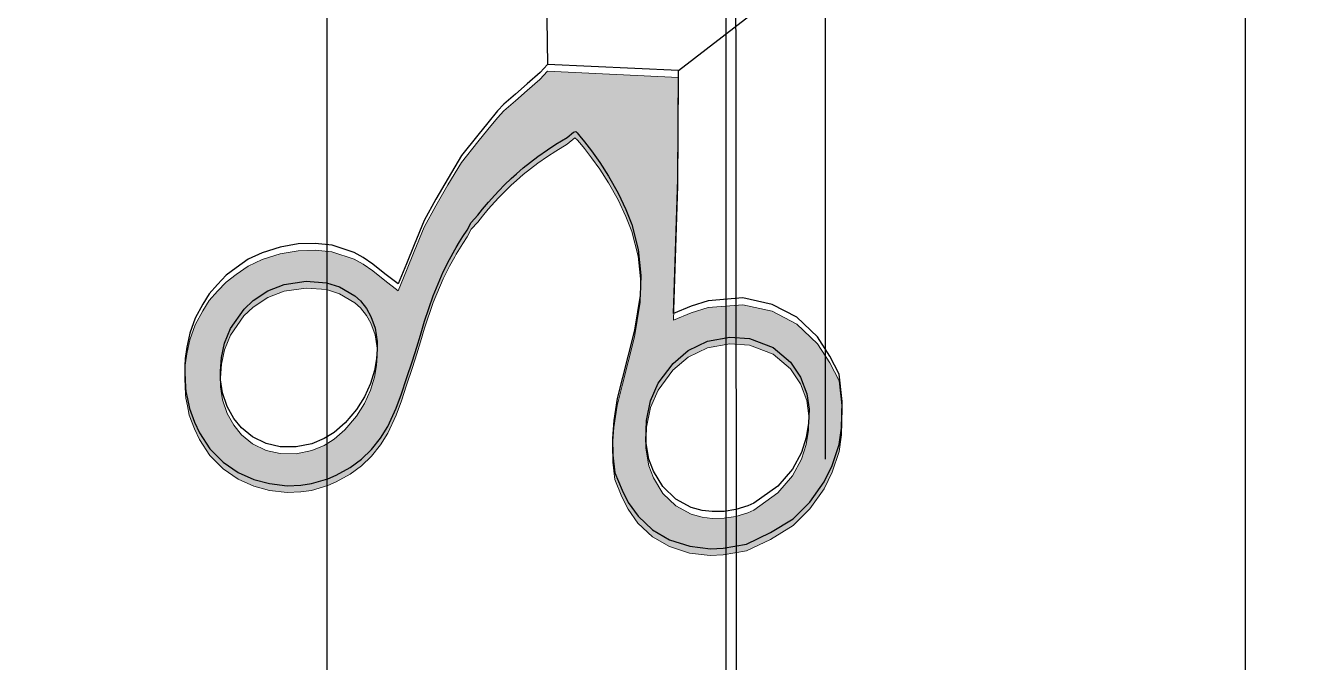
# Model space of a CAD drawing. Extents: x -1140 to 5605, y -816 to 1734.
# Drawn here: x 4443.18 to 4492.99, y 1237.44 to 1262.5 of the extents above; entities that cross this region are included whole.
import ezdxf

# ---------------------------------------------------------------- set-up
doc = ezdxf.new("R2010")
doc.units = 0
doc.header["$MEASUREMENT"] = 0
doc.linetypes.add('AI-Linetype-22', pattern=[27, 18, -9])
for name, color, linetype, lineweight in [('.ATI-HATCH', 7, 'Continuous', 0), ('G-ANNO-TTLB', 7, 'Continuous', 0), ('TYVEK', 7, 'Continuous', 0)]:
    doc.layers.add(name, color=color, linetype=linetype, lineweight=lineweight)

msp = doc.modelspace()

# ---------------------------------------------------------------- hatches: boundary and pattern name
at = {"layer": '.ATI-HATCH', "true_color": 0x808080, "transparency": 33554687}
h = msp.add_hatch(color=8, dxfattribs=at)
edge = h.paths.add_edge_path()
edge.add_spline(control_points=[(4468.636, 1248.938), (4468.636, 1248.938), (4468.055, 1248.157), (4468.055, 1248.157), (4468.055, 1248.157), (4467.752, 1247.463), (4467.752, 1247.463), (4467.752, 1247.463), (4467.589, 1246.693), (4467.589, 1246.693), (4467.589, 1246.693), (4467.565, 1245.864), (4467.565, 1245.864), (4467.565, 1245.864), (4467.688, 1245.178), (4467.688, 1245.178), (4467.688, 1245.178), (4467.868, 1244.702), (4467.868, 1244.702), (4467.868, 1244.702), (4468.242, 1244.093), (4468.242, 1244.093), (4468.242, 1244.093), (4468.751, 1243.598), (4468.751, 1243.598), (4468.751, 1243.598), (4469.352, 1243.272), (4469.352, 1243.272), (4469.352, 1243.272), (4469.782, 1243.151), (4469.782, 1243.151), (4469.782, 1243.151), (4470.175, 1243.108), (4470.175, 1243.108), (4470.175, 1243.108), (4470.648, 1243.117), (4470.648, 1243.117), (4470.648, 1243.117), (4471.106, 1243.189), (4471.106, 1243.189), (4471.106, 1243.189), (4471.573, 1243.333), (4471.573, 1243.333), (4471.573, 1243.333), (4471.813, 1243.437), (4471.813, 1243.437), (4471.813, 1243.437), (4472.755, 1244.111), (4472.755, 1244.111), (4472.755, 1244.111), (4473.328, 1244.779), (4473.328, 1244.779), (4473.328, 1244.779), (4473.682, 1245.436), (4473.682, 1245.436), (4473.682, 1245.436), (4473.872, 1246.02), (4473.872, 1246.02), (4473.872, 1246.02), (4473.963, 1246.582), (4473.963, 1246.582), (4473.963, 1246.582), (4473.982, 1247.143), (4473.982, 1247.143), (4473.982, 1247.143), (4473.895, 1247.746), (4473.895, 1247.746), (4473.895, 1247.746), (4473.651, 1248.394), (4473.651, 1248.394), (4473.651, 1248.394), (4473.252, 1248.986), (4473.252, 1248.986), (4473.252, 1248.986), (4472.577, 1249.561), (4472.577, 1249.561), (4472.577, 1249.561), (4471.645, 1249.92), (4471.645, 1249.92), (4471.645, 1249.92), (4470.868, 1249.973), (4470.868, 1249.973), (4470.868, 1249.973), (4469.996, 1249.818), (4469.996, 1249.818), (4469.996, 1249.818), (4469.234, 1249.448), (4469.234, 1249.448), (4469.234, 1249.448), (4468.636, 1248.938), (4468.636, 1248.938)], knot_values=[0, 0, 0, 0, 1, 1, 1, 2, 2, 2, 3, 3, 3, 4, 4, 4, 5, 5, 5, 6, 6, 6, 7, 7, 7, 8, 8, 8, 9, 9, 9, 10, 10, 10, 11, 11, 11, 12, 12, 12, 13, 13, 13, 14, 14, 14, 15, 15, 15, 16, 16, 16, 17, 17, 17, 18, 18, 18, 19, 19, 19, 20, 20, 20, 21, 21, 21, 22, 22, 22, 23, 23, 23, 24, 24, 24, 25, 25, 25, 26, 26, 26, 27, 27, 27, 28, 28, 28, 29, 29, 29, 30, 30, 30, 30], degree=3, periodic=0)
edge = h.paths.add_edge_path()
edge.add_spline(control_points=[(4456.347, 1251.395), (4456.347, 1251.395), (4456.128, 1251.589), (4456.128, 1251.589), (4456.128, 1251.589), (4455.526, 1251.945), (4455.526, 1251.945), (4455.526, 1251.945), (4455.012, 1252.103), (4455.012, 1252.103), (4455.012, 1252.103), (4454.218, 1252.164), (4454.218, 1252.164), (4454.218, 1252.164), (4453.35, 1252.044), (4453.35, 1252.044), (4453.35, 1252.044), (4452.711, 1251.794), (4452.711, 1251.794), (4452.711, 1251.794), (4452.131, 1251.412), (4452.131, 1251.412), (4452.131, 1251.412), (4451.773, 1251.071), (4451.773, 1251.071), (4451.773, 1251.071), (4451.246, 1250.316), (4451.246, 1250.316), (4451.246, 1250.316), (4451.01, 1249.737), (4451.01, 1249.737), (4451.01, 1249.737), (4450.887, 1249.175), (4450.887, 1249.175), (4450.887, 1249.175), (4450.846, 1248.633), (4450.846, 1248.633), (4450.846, 1248.633), (4450.85, 1248.286), (4450.85, 1248.286), (4450.85, 1248.286), (4450.929, 1247.774), (4450.929, 1247.774), (4450.929, 1247.774), (4451.111, 1247.237), (4451.111, 1247.237), (4451.111, 1247.237), (4451.37, 1246.772), (4451.37, 1246.772), (4451.37, 1246.772), (4451.67, 1246.401), (4451.67, 1246.401), (4451.67, 1246.401), (4452.104, 1246.047), (4452.104, 1246.047), (4452.104, 1246.047), (4452.64, 1245.784), (4452.64, 1245.784), (4452.64, 1245.784), (4453.194, 1245.657), (4453.194, 1245.657), (4453.194, 1245.657), (4453.824, 1245.653), (4453.824, 1245.653), (4453.824, 1245.653), (4454.44, 1245.778), (4454.44, 1245.778), (4454.44, 1245.778), (4454.928, 1245.98), (4454.928, 1245.98), (4454.928, 1245.98), (4455.316, 1246.219), (4455.316, 1246.219), (4455.316, 1246.219), (4455.743, 1246.596), (4455.743, 1246.596), (4455.743, 1246.596), (4456.198, 1247.125), (4456.198, 1247.125), (4456.198, 1247.125), (4456.514, 1247.624), (4456.514, 1247.624), (4456.514, 1247.624), (4456.75, 1248.148), (4456.75, 1248.148), (4456.75, 1248.148), (4456.902, 1248.664), (4456.902, 1248.664), (4456.902, 1248.664), (4456.979, 1249.126), (4456.979, 1249.126), (4456.979, 1249.126), (4457.006, 1249.487), (4457.006, 1249.487), (4457.006, 1249.487), (4457.01, 1249.802), (4457.01, 1249.802), (4457.01, 1249.802), (4456.931, 1250.321), (4456.931, 1250.321), (4456.931, 1250.321), (4456.764, 1250.779), (4456.764, 1250.779), (4456.764, 1250.779), (4456.587, 1251.092), (4456.587, 1251.092), (4456.587, 1251.092), (4456.347, 1251.395), (4456.347, 1251.395)], knot_values=[0, 0, 0, 0, 1, 1, 1, 2, 2, 2, 3, 3, 3, 4, 4, 4, 5, 5, 5, 6, 6, 6, 7, 7, 7, 8, 8, 8, 9, 9, 9, 10, 10, 10, 11, 11, 11, 12, 12, 12, 13, 13, 13, 14, 14, 14, 15, 15, 15, 16, 16, 16, 17, 17, 17, 18, 18, 18, 19, 19, 19, 20, 20, 20, 21, 21, 21, 22, 22, 22, 23, 23, 23, 24, 24, 24, 25, 25, 25, 26, 26, 26, 27, 27, 27, 28, 28, 28, 29, 29, 29, 30, 30, 30, 31, 31, 31, 32, 32, 32, 33, 33, 33, 34, 34, 34, 35, 35, 35, 36, 36, 36, 36], degree=3, periodic=0)
edge.add_line((4456.347, 1251.395), (4456.347, 1251.395))
edge = h.paths.add_edge_path()
edge.add_spline(control_points=[(4464.783, 1258.079), (4464.783, 1258.079), (4464.481, 1257.822), (4464.481, 1257.822), (4464.481, 1257.822), (4464.031, 1257.555), (4464.031, 1257.555), (4464.031, 1257.555), (4463.702, 1257.341), (4463.702, 1257.341), (4463.702, 1257.341), (4463.325, 1257.076), (4463.325, 1257.076), (4463.325, 1257.076), (4463.032, 1256.854), (4463.032, 1256.854), (4463.032, 1256.854), (4462.751, 1256.627), (4462.751, 1256.627), (4462.751, 1256.627), (4462.481, 1256.394), (4462.481, 1256.394), (4462.481, 1256.394), (4462.278, 1256.21), (4462.278, 1256.21), (4462.278, 1256.21), (4462.01, 1255.952), (4462.01, 1255.952), (4462.01, 1255.952), (4461.788, 1255.726), (4461.788, 1255.726), (4461.788, 1255.726), (4461.628, 1255.556), (4461.628, 1255.556), (4461.628, 1255.556), (4461.377, 1255.273), (4461.377, 1255.273), (4461.377, 1255.273), (4461.149, 1254.998), (4461.149, 1254.998), (4461.149, 1254.998), (4460.963, 1254.76), (4460.963, 1254.76), (4460.963, 1254.76), (4460.703, 1254.477), (4460.703, 1254.477), (4460.703, 1254.477), (4460.542, 1254.177), (4460.542, 1254.177), (4460.542, 1254.177), (4460.375, 1253.923), (4460.375, 1253.923), (4460.375, 1253.923), (4460.244, 1253.715), (4460.244, 1253.715), (4460.244, 1253.715), (4460.114, 1253.498), (4460.114, 1253.498), (4460.114, 1253.498), (4460.056, 1253.398), (4460.056, 1253.398), (4460.056, 1253.398), (4459.85, 1253.025), (4459.85, 1253.025), (4459.85, 1253.025), (4459.603, 1252.533), (4459.603, 1252.533), (4459.603, 1252.533), (4459.204, 1251.595), (4459.204, 1251.595), (4459.204, 1251.595), (4458.872, 1250.593), (4458.872, 1250.593), (4458.872, 1250.593), (4458.71, 1250.05), (4458.71, 1250.05), (4458.71, 1250.05), (4458.57, 1249.574), (4458.57, 1249.574), (4458.57, 1249.574), (4458.393, 1249.04), (4458.393, 1249.04), (4458.393, 1249.04), (4458.163, 1248.343), (4458.163, 1248.343), (4458.163, 1248.343), (4457.962, 1247.735), (4457.962, 1247.735), (4457.962, 1247.735), (4457.755, 1247.171), (4457.755, 1247.171), (4457.755, 1247.171), (4457.422, 1246.461), (4457.422, 1246.461), (4457.422, 1246.461), (4457.141, 1245.997), (4457.141, 1245.997), (4457.141, 1245.997), (4456.785, 1245.558), (4456.785, 1245.558), (4456.785, 1245.558), (4456.387, 1245.174), (4456.387, 1245.174), (4456.387, 1245.174), (4455.945, 1244.843), (4455.945, 1244.843), (4455.945, 1244.843), (4455.397, 1244.542), (4455.397, 1244.542), (4455.397, 1244.542), (4455.065, 1244.404), (4455.065, 1244.404), (4455.065, 1244.404), (4454.423, 1244.21), (4454.423, 1244.21), (4454.423, 1244.21), (4454.009, 1244.151), (4454.009, 1244.151), (4454.009, 1244.151), (4453.468, 1244.129), (4453.468, 1244.129), (4453.468, 1244.129), (4452.78, 1244.21), (4452.78, 1244.21), (4452.78, 1244.21), (4452.157, 1244.374), (4452.157, 1244.374), (4452.157, 1244.374), (4451.54, 1244.649), (4451.54, 1244.649), (4451.54, 1244.649), (4450.952, 1245.056), (4450.952, 1245.056), (4450.952, 1245.056), (4450.434, 1245.578), (4450.434, 1245.578), (4450.434, 1245.578), (4450.021, 1246.206), (4450.021, 1246.206), (4450.021, 1246.206), (4449.827, 1246.628), (4449.827, 1246.628), (4449.827, 1246.628), (4449.623, 1247.167), (4449.623, 1247.167), (4449.623, 1247.167), (4449.549, 1247.541), (4449.549, 1247.541), (4449.549, 1247.541), (4449.491, 1247.837), (4449.491, 1247.837), (4449.491, 1247.837), (4449.478, 1247.985), (4449.478, 1247.985), (4449.478, 1247.985), (4449.455, 1248.294), (4449.455, 1248.294), (4449.455, 1248.294), (4449.448, 1248.58), (4449.448, 1248.58), (4449.448, 1248.58), (4449.442, 1248.848), (4449.442, 1248.848), (4449.442, 1248.848), (4449.465, 1249.128), (4449.465, 1249.128), (4449.465, 1249.128), (4449.53, 1249.576), (4449.53, 1249.576), (4449.53, 1249.576), (4449.646, 1250.126), (4449.646, 1250.126), (4449.646, 1250.126), (4449.855, 1250.722), (4449.855, 1250.722), (4449.855, 1250.722), (4450.15, 1251.265), (4450.15, 1251.265), (4450.15, 1251.265), (4450.398, 1251.674), (4450.398, 1251.674), (4450.398, 1251.674), (4450.733, 1252.038), (4450.733, 1252.038), (4450.733, 1252.038), (4451.069, 1252.402), (4451.069, 1252.402), (4451.069, 1252.402), (4451.466, 1252.698), (4451.466, 1252.698), (4451.466, 1252.698), (4451.939, 1253.03), (4451.939, 1253.03), (4451.939, 1253.03), (4452.487, 1253.288), (4452.487, 1253.288), (4452.487, 1253.288), (4453.197, 1253.513), (4453.197, 1253.513), (4453.197, 1253.513), (4453.905, 1253.633), (4453.905, 1253.633), (4453.905, 1253.633), (4454.572, 1253.657), (4454.572, 1253.657), (4454.572, 1253.657), (4455.232, 1253.587), (4455.232, 1253.587), (4455.232, 1253.587), (4456.109, 1253.299), (4456.109, 1253.299), (4456.109, 1253.299), (4456.459, 1253.102), (4456.459, 1253.102), (4456.459, 1253.102), (4456.842, 1252.842), (4456.842, 1252.842), (4456.842, 1252.842), (4457.306, 1252.457), (4457.306, 1252.457), (4457.306, 1252.457), (4457.832, 1252.062), (4457.832, 1252.062), (4457.832, 1252.062), (4458.157, 1252.858), (4458.157, 1252.858), (4458.157, 1252.858), (4458.462, 1253.605), (4458.462, 1253.605), (4458.462, 1253.605), (4458.851, 1254.558), (4458.851, 1254.558), (4458.851, 1254.558), (4459.312, 1255.394), (4459.312, 1255.394), (4459.312, 1255.394), (4459.792, 1256.224), (4459.792, 1256.224), (4459.792, 1256.224), (4460.321, 1257.109), (4460.321, 1257.109), (4460.321, 1257.109), (4460.968, 1257.91), (4460.968, 1257.91), (4460.968, 1257.91), (4461.361, 1258.396), (4461.361, 1258.396), (4461.361, 1258.396), (4461.739, 1258.864), (4461.739, 1258.864), (4461.739, 1258.864), (4461.991, 1259.129), (4461.991, 1259.129), (4461.991, 1259.129), (4462.444, 1259.526), (4462.444, 1259.526), (4462.444, 1259.526), (4462.908, 1259.934), (4462.908, 1259.934), (4462.908, 1259.934), (4463.408, 1260.373), (4463.408, 1260.373), (4463.408, 1260.373), (4463.698, 1260.694), (4463.698, 1260.694), (4463.698, 1260.694), (4468.849, 1260.451), (4468.849, 1260.451), (4468.849, 1260.451), (4468.829, 1256.181), (4468.829, 1256.181), (4468.829, 1256.181), (4468.656, 1250.906), (4468.656, 1250.906), (4468.656, 1250.906), (4469.349, 1251.194), (4469.349, 1251.194), (4469.349, 1251.194), (4470.015, 1251.398), (4470.015, 1251.398), (4470.015, 1251.398), (4471.386, 1251.51), (4471.386, 1251.51), (4471.386, 1251.51), (4472.53, 1251.257), (4472.53, 1251.257), (4472.53, 1251.257), (4473.501, 1250.749), (4473.501, 1250.749), (4473.501, 1250.749), (4474.311, 1249.977), (4474.311, 1249.977), (4474.311, 1249.977), (4474.802, 1249.222), (4474.802, 1249.222), (4474.802, 1249.222), (4475.167, 1248.515), (4475.167, 1248.515), (4475.167, 1248.515), (4475.286, 1247.434), (4475.286, 1247.434), (4475.286, 1247.434), (4475.256, 1246.389), (4475.256, 1246.389), (4475.256, 1246.389), (4475.166, 1245.744), (4475.166, 1245.744), (4475.166, 1245.744), (4474.898, 1244.92), (4474.898, 1244.92), (4474.898, 1244.92), (4474.574, 1244.277), (4474.574, 1244.277), (4474.574, 1244.277), (4474.011, 1243.482), (4474.011, 1243.482), (4474.011, 1243.482), (4473.361, 1242.827), (4473.361, 1242.827), (4473.361, 1242.827), (4472.473, 1242.285), (4472.473, 1242.285), (4472.473, 1242.285), (4471.522, 1241.829), (4471.522, 1241.829), (4471.522, 1241.829), (4470.611, 1241.674), (4470.611, 1241.674), (4470.611, 1241.674), (4470.103, 1241.65), (4470.103, 1241.65), (4470.103, 1241.65), (4469.291, 1241.746), (4469.291, 1241.746), (4469.291, 1241.746), (4468.495, 1241.998), (4468.495, 1241.998), (4468.495, 1241.998), (4467.829, 1242.39), (4467.829, 1242.39), (4467.829, 1242.39), (4467.259, 1242.926), (4467.259, 1242.926), (4467.259, 1242.926), (4466.876, 1243.469), (4466.876, 1243.469), (4466.876, 1243.469), (4466.631, 1243.95), (4466.631, 1243.95), (4466.631, 1243.95), (4466.354, 1244.639), (4466.354, 1244.639), (4466.354, 1244.639), (4466.272, 1245.325), (4466.272, 1245.325), (4466.272, 1245.325), (4466.26, 1245.98), (4466.26, 1245.98), (4466.26, 1245.98), (4466.312, 1246.689), (4466.312, 1246.689), (4466.312, 1246.689), (4466.444, 1247.554), (4466.444, 1247.554), (4466.444, 1247.554), (4466.647, 1248.389), (4466.647, 1248.389), (4466.647, 1248.389), (4466.868, 1249.26), (4466.868, 1249.26), (4466.868, 1249.26), (4467.118, 1250.245), (4467.118, 1250.245), (4467.118, 1250.245), (4467.344, 1251.607), (4467.344, 1251.607), (4467.344, 1251.607), (4467.376, 1252.399), (4467.376, 1252.399), (4467.376, 1252.399), (4467.268, 1253.419), (4467.268, 1253.419), (4467.268, 1253.419), (4467.017, 1254.394), (4467.017, 1254.394), (4467.017, 1254.394), (4466.787, 1254.984), (4466.787, 1254.984), (4466.787, 1254.984), (4466.475, 1255.633), (4466.475, 1255.633), (4466.475, 1255.633), (4466.1, 1256.303), (4466.1, 1256.303), (4466.1, 1256.303), (4465.756, 1256.84), (4465.756, 1256.84), (4465.756, 1256.84), (4465.437, 1257.289), (4465.437, 1257.289), (4465.437, 1257.289), (4465.158, 1257.65), (4465.158, 1257.65), (4465.158, 1257.65), (4464.97, 1257.877), (4464.97, 1257.877), (4464.97, 1257.877), (4464.864, 1258), (4464.864, 1258), (4464.864, 1258), (4464.783, 1258.079), (4464.783, 1258.079)], knot_values=[0, 0, 0, 0, 1, 1, 1, 2, 2, 2, 3, 3, 3, 4, 4, 4, 5, 5, 5, 6, 6, 6, 7, 7, 7, 8, 8, 8, 9, 9, 9, 10, 10, 10, 11, 11, 11, 12, 12, 12, 13, 13, 13, 14, 14, 14, 15, 15, 15, 16, 16, 16, 17, 17, 17, 18, 18, 18, 19, 19, 19, 20, 20, 20, 21, 21, 21, 22, 22, 22, 23, 23, 23, 24, 24, 24, 25, 25, 25, 26, 26, 26, 27, 27, 27, 28, 28, 28, 29, 29, 29, 30, 30, 30, 31, 31, 31, 32, 32, 32, 33, 33, 33, 34, 34, 34, 35, 35, 35, 36, 36, 36, 37, 37, 37, 38, 38, 38, 39, 39, 39, 40, 40, 40, 41, 41, 41, 42, 42, 42, 43, 43, 43, 44, 44, 44, 45, 45, 45, 46, 46, 46, 47, 47, 47, 48, 48, 48, 49, 49, 49, 50, 50, 50, 51, 51, 51, 52, 52, 52, 53, 53, 53, 54, 54, 54, 55, 55, 55, 56, 56, 56, 57, 57, 57, 58, 58, 58, 59, 59, 59, 60, 60, 60, 61, 61, 61, 62, 62, 62, 63, 63, 63, 64, 64, 64, 65, 65, 65, 66, 66, 66, 67, 67, 67, 68, 68, 68, 69, 69, 69, 70, 70, 70, 71, 71, 71, 72, 72, 72, 73, 73, 73, 74, 74, 74, 75, 75, 75, 76, 76, 76, 77, 77, 77, 78, 78, 78, 79, 79, 79, 80, 80, 80, 81, 81, 81, 82, 82, 82, 83, 83, 83, 84, 84, 84, 85, 85, 85, 86, 86, 86, 87, 87, 87, 88, 88, 88, 89, 89, 89, 90, 90, 90, 91, 91, 91, 92, 92, 92, 93, 93, 93, 94, 94, 94, 95, 95, 95, 96, 96, 96, 97, 97, 97, 98, 98, 98, 99, 99, 99, 100, 100, 100, 101, 101, 101, 102, 102, 102, 103, 103, 103, 104, 104, 104, 105, 105, 105, 106, 106, 106, 107, 107, 107, 108, 108, 108, 109, 109, 109, 110, 110, 110, 111, 111, 111, 112, 112, 112, 113, 113, 113, 114, 114, 114, 115, 115, 115, 116, 116, 116, 117, 117, 117, 118, 118, 118, 119, 119, 119, 120, 120, 120, 121, 121, 121, 122, 122, 122, 123, 123, 123, 124, 124, 124, 125, 125, 125, 126, 126, 126, 127, 127, 127, 128, 128, 128, 129, 129, 129, 130, 130, 130, 131, 131, 131, 132, 132, 132, 133, 133, 133, 134, 134, 134, 135, 135, 135, 136, 136, 136, 137, 137, 137, 137], degree=3, periodic=0)
edge.add_line((4464.783, 1258.079), (4464.783, 1258.079))
at = {"layer": 'G-ANNO-TTLB', "true_color": 0xff00ff, "transparency": 33554687}
h = msp.add_hatch(color=6, dxfattribs=at)
edge = h.paths.add_edge_path()
edge.add_spline(control_points=[(5285.56, -733.232), (5285.56, -733.232), (2356.042, -733.232), (2356.042, -733.232), (2356.042, -733.232), (2356.042, 1723.768), (2356.042, 1723.768), (2356.042, 1723.768), (5285.56, 1723.768), (5285.56, 1723.768), (5285.56, 1723.768), (5285.56, -733.232), (5285.56, -733.232)], knot_values=[0, 0, 0, 0, 1, 1, 1, 2, 2, 2, 3, 3, 3, 4, 4, 4, 4], degree=3, periodic=0)
edge = h.paths.add_edge_path()
edge.add_spline(control_points=[(2365.042, 1714.768), (2365.042, 1714.768), (2365.042, -724.232), (2365.042, -724.232), (2365.042, -724.232), (5276.56, -724.232), (5276.56, -724.232), (5276.56, -724.232), (5276.56, 1714.768), (5276.56, 1714.768), (5276.56, 1714.768), (2365.042, 1714.768), (2365.042, 1714.768)], knot_values=[0, 0, 0, 0, 1, 1, 1, 2, 2, 2, 3, 3, 3, 4, 4, 4, 4], degree=3, periodic=0)
edge.add_line((2365.042, 1714.768), (2365.042, 1714.768))

# ---------------------------------------------------------------- linework, layer by layer
at = {"layer": '.ATI-HATCH'}
for points, knots in [([(4464.783, 1258.079), (4464.783, 1258.079), (4464.481, 1257.822), (4464.481, 1257.822), (4464.481, 1257.822), (4464.031, 1257.555), (4464.031, 1257.555), (4464.031, 1257.555), (4463.702, 1257.341), (4463.702, 1257.341), (4463.702, 1257.341), (4463.325, 1257.076), (4463.325, 1257.076), (4463.325, 1257.076), (4463.032, 1256.854), (4463.032, 1256.854), (4463.032, 1256.854), (4462.751, 1256.627), (4462.751, 1256.627), (4462.751, 1256.627), (4462.481, 1256.394), (4462.481, 1256.394), (4462.481, 1256.394), (4462.278, 1256.21), (4462.278, 1256.21), (4462.278, 1256.21), (4462.01, 1255.952), (4462.01, 1255.952), (4462.01, 1255.952), (4461.788, 1255.726), (4461.788, 1255.726), (4461.788, 1255.726), (4461.628, 1255.556), (4461.628, 1255.556), (4461.628, 1255.556), (4461.377, 1255.273), (4461.377, 1255.273), (4461.377, 1255.273), (4461.149, 1254.998), (4461.149, 1254.998), (4461.149, 1254.998), (4460.963, 1254.76), (4460.963, 1254.76), (4460.963, 1254.76), (4460.703, 1254.477), (4460.703, 1254.477), (4460.703, 1254.477), (4460.542, 1254.177), (4460.542, 1254.177), (4460.542, 1254.177), (4460.375, 1253.923), (4460.375, 1253.923), (4460.375, 1253.923), (4460.244, 1253.715), (4460.244, 1253.715), (4460.244, 1253.715), (4460.114, 1253.498), (4460.114, 1253.498), (4460.114, 1253.498), (4460.056, 1253.398), (4460.056, 1253.398), (4460.056, 1253.398), (4459.85, 1253.025), (4459.85, 1253.025), (4459.85, 1253.025), (4459.603, 1252.533), (4459.603, 1252.533), (4459.603, 1252.533), (4459.204, 1251.595), (4459.204, 1251.595), (4459.204, 1251.595), (4458.872, 1250.593), (4458.872, 1250.593), (4458.872, 1250.593), (4458.71, 1250.05), (4458.71, 1250.05), (4458.71, 1250.05), (4458.57, 1249.574), (4458.57, 1249.574), (4458.57, 1249.574), (4458.393, 1249.04), (4458.393, 1249.04), (4458.393, 1249.04), (4458.163, 1248.343), (4458.163, 1248.343), (4458.163, 1248.343), (4457.962, 1247.735), (4457.962, 1247.735), (4457.962, 1247.735), (4457.755, 1247.171), (4457.755, 1247.171), (4457.755, 1247.171), (4457.422, 1246.461), (4457.422, 1246.461), (4457.422, 1246.461), (4457.141, 1245.997), (4457.141, 1245.997), (4457.141, 1245.997), (4456.785, 1245.558), (4456.785, 1245.558), (4456.785, 1245.558), (4456.387, 1245.174), (4456.387, 1245.174), (4456.387, 1245.174), (4455.945, 1244.843), (4455.945, 1244.843), (4455.945, 1244.843), (4455.397, 1244.542), (4455.397, 1244.542), (4455.397, 1244.542), (4455.065, 1244.404), (4455.065, 1244.404), (4455.065, 1244.404), (4454.423, 1244.21), (4454.423, 1244.21), (4454.423, 1244.21), (4454.009, 1244.151), (4454.009, 1244.151), (4454.009, 1244.151), (4453.468, 1244.129), (4453.468, 1244.129), (4453.468, 1244.129), (4452.78, 1244.21), (4452.78, 1244.21), (4452.78, 1244.21), (4452.157, 1244.374), (4452.157, 1244.374), (4452.157, 1244.374), (4451.54, 1244.649), (4451.54, 1244.649), (4451.54, 1244.649), (4450.952, 1245.056), (4450.952, 1245.056), (4450.952, 1245.056), (4450.434, 1245.578), (4450.434, 1245.578), (4450.434, 1245.578), (4450.021, 1246.206), (4450.021, 1246.206), (4450.021, 1246.206), (4449.827, 1246.628), (4449.827, 1246.628), (4449.827, 1246.628), (4449.623, 1247.167), (4449.623, 1247.167), (4449.623, 1247.167), (4449.549, 1247.541), (4449.549, 1247.541), (4449.549, 1247.541), (4449.491, 1247.837), (4449.491, 1247.837), (4449.491, 1247.837), (4449.478, 1247.985), (4449.478, 1247.985), (4449.478, 1247.985), (4449.455, 1248.294), (4449.455, 1248.294), (4449.455, 1248.294), (4449.448, 1248.58), (4449.448, 1248.58), (4449.448, 1248.58), (4449.442, 1248.848), (4449.442, 1248.848), (4449.442, 1248.848), (4449.465, 1249.128), (4449.465, 1249.128), (4449.465, 1249.128), (4449.53, 1249.576), (4449.53, 1249.576), (4449.53, 1249.576), (4449.646, 1250.126), (4449.646, 1250.126), (4449.646, 1250.126), (4449.855, 1250.722), (4449.855, 1250.722), (4449.855, 1250.722), (4450.15, 1251.265), (4450.15, 1251.265), (4450.15, 1251.265), (4450.398, 1251.674), (4450.398, 1251.674), (4450.398, 1251.674), (4450.733, 1252.038), (4450.733, 1252.038), (4450.733, 1252.038), (4451.069, 1252.402), (4451.069, 1252.402), (4451.069, 1252.402), (4451.466, 1252.698), (4451.466, 1252.698), (4451.466, 1252.698), (4451.939, 1253.03), (4451.939, 1253.03), (4451.939, 1253.03), (4452.487, 1253.288), (4452.487, 1253.288), (4452.487, 1253.288), (4453.197, 1253.513), (4453.197, 1253.513), (4453.197, 1253.513), (4453.905, 1253.633), (4453.905, 1253.633), (4453.905, 1253.633), (4454.572, 1253.657), (4454.572, 1253.657), (4454.572, 1253.657), (4455.232, 1253.587), (4455.232, 1253.587), (4455.232, 1253.587), (4456.109, 1253.299), (4456.109, 1253.299), (4456.109, 1253.299), (4456.459, 1253.102), (4456.459, 1253.102), (4456.459, 1253.102), (4456.842, 1252.842), (4456.842, 1252.842), (4456.842, 1252.842), (4457.306, 1252.457), (4457.306, 1252.457), (4457.306, 1252.457), (4457.832, 1252.062), (4457.832, 1252.062), (4457.832, 1252.062), (4458.157, 1252.858), (4458.157, 1252.858), (4458.157, 1252.858), (4458.462, 1253.605), (4458.462, 1253.605), (4458.462, 1253.605), (4458.851, 1254.558), (4458.851, 1254.558), (4458.851, 1254.558), (4459.312, 1255.394), (4459.312, 1255.394), (4459.312, 1255.394), (4459.792, 1256.224), (4459.792, 1256.224), (4459.792, 1256.224), (4460.321, 1257.109), (4460.321, 1257.109), (4460.321, 1257.109), (4460.968, 1257.91), (4460.968, 1257.91), (4460.968, 1257.91), (4461.361, 1258.396), (4461.361, 1258.396), (4461.361, 1258.396), (4461.739, 1258.864), (4461.739, 1258.864), (4461.739, 1258.864), (4461.991, 1259.129), (4461.991, 1259.129), (4461.991, 1259.129), (4462.444, 1259.526), (4462.444, 1259.526), (4462.444, 1259.526), (4462.908, 1259.934), (4462.908, 1259.934), (4462.908, 1259.934), (4463.408, 1260.373), (4463.408, 1260.373), (4463.408, 1260.373), (4463.698, 1260.694), (4463.698, 1260.694), (4463.698, 1260.694), (4468.849, 1260.451), (4468.849, 1260.451), (4468.849, 1260.451), (4468.829, 1256.181), (4468.829, 1256.181), (4468.829, 1256.181), (4468.656, 1250.906), (4468.656, 1250.906), (4468.656, 1250.906), (4469.349, 1251.194), (4469.349, 1251.194), (4469.349, 1251.194), (4470.015, 1251.398), (4470.015, 1251.398), (4470.015, 1251.398), (4471.386, 1251.51), (4471.386, 1251.51), (4471.386, 1251.51), (4472.53, 1251.257), (4472.53, 1251.257), (4472.53, 1251.257), (4473.501, 1250.749), (4473.501, 1250.749), (4473.501, 1250.749), (4474.311, 1249.977), (4474.311, 1249.977), (4474.311, 1249.977), (4474.802, 1249.222), (4474.802, 1249.222), (4474.802, 1249.222), (4475.167, 1248.515), (4475.167, 1248.515), (4475.167, 1248.515), (4475.286, 1247.434), (4475.286, 1247.434), (4475.286, 1247.434), (4475.256, 1246.389), (4475.256, 1246.389), (4475.256, 1246.389), (4475.166, 1245.744), (4475.166, 1245.744), (4475.166, 1245.744), (4474.898, 1244.92), (4474.898, 1244.92), (4474.898, 1244.92), (4474.574, 1244.277), (4474.574, 1244.277), (4474.574, 1244.277), (4474.011, 1243.482), (4474.011, 1243.482), (4474.011, 1243.482), (4473.361, 1242.827), (4473.361, 1242.827), (4473.361, 1242.827), (4472.473, 1242.285), (4472.473, 1242.285), (4472.473, 1242.285), (4471.522, 1241.829), (4471.522, 1241.829), (4471.522, 1241.829), (4470.611, 1241.674), (4470.611, 1241.674), (4470.611, 1241.674), (4470.103, 1241.65), (4470.103, 1241.65), (4470.103, 1241.65), (4469.291, 1241.746), (4469.291, 1241.746), (4469.291, 1241.746), (4468.495, 1241.998), (4468.495, 1241.998), (4468.495, 1241.998), (4467.829, 1242.39), (4467.829, 1242.39), (4467.829, 1242.39), (4467.259, 1242.926), (4467.259, 1242.926), (4467.259, 1242.926), (4466.876, 1243.469), (4466.876, 1243.469), (4466.876, 1243.469), (4466.631, 1243.95), (4466.631, 1243.95), (4466.631, 1243.95), (4466.354, 1244.639), (4466.354, 1244.639), (4466.354, 1244.639), (4466.272, 1245.325), (4466.272, 1245.325), (4466.272, 1245.325), (4466.26, 1245.98), (4466.26, 1245.98), (4466.26, 1245.98), (4466.312, 1246.689), (4466.312, 1246.689), (4466.312, 1246.689), (4466.444, 1247.554), (4466.444, 1247.554), (4466.444, 1247.554), (4466.647, 1248.389), (4466.647, 1248.389), (4466.647, 1248.389), (4466.868, 1249.26), (4466.868, 1249.26), (4466.868, 1249.26), (4467.118, 1250.245), (4467.118, 1250.245), (4467.118, 1250.245), (4467.344, 1251.607), (4467.344, 1251.607), (4467.344, 1251.607), (4467.376, 1252.399), (4467.376, 1252.399), (4467.376, 1252.399), (4467.268, 1253.419), (4467.268, 1253.419), (4467.268, 1253.419), (4467.017, 1254.394), (4467.017, 1254.394), (4467.017, 1254.394), (4466.787, 1254.984), (4466.787, 1254.984), (4466.787, 1254.984), (4466.475, 1255.633), (4466.475, 1255.633), (4466.475, 1255.633), (4466.1, 1256.303), (4466.1, 1256.303), (4466.1, 1256.303), (4465.756, 1256.84), (4465.756, 1256.84), (4465.756, 1256.84), (4465.437, 1257.289), (4465.437, 1257.289), (4465.437, 1257.289), (4465.158, 1257.65), (4465.158, 1257.65), (4465.158, 1257.65), (4464.97, 1257.877), (4464.97, 1257.877), (4464.97, 1257.877), (4464.864, 1258), (4464.864, 1258), (4464.864, 1258), (4464.783, 1258.079), (4464.783, 1258.079)], [0, 0, 0, 0, 1, 1, 1, 2, 2, 2, 3, 3, 3, 4, 4, 4, 5, 5, 5, 6, 6, 6, 7, 7, 7, 8, 8, 8, 9, 9, 9, 10, 10, 10, 11, 11, 11, 12, 12, 12, 13, 13, 13, 14, 14, 14, 15, 15, 15, 16, 16, 16, 17, 17, 17, 18, 18, 18, 19, 19, 19, 20, 20, 20, 21, 21, 21, 22, 22, 22, 23, 23, 23, 24, 24, 24, 25, 25, 25, 26, 26, 26, 27, 27, 27, 28, 28, 28, 29, 29, 29, 30, 30, 30, 31, 31, 31, 32, 32, 32, 33, 33, 33, 34, 34, 34, 35, 35, 35, 36, 36, 36, 37, 37, 37, 38, 38, 38, 39, 39, 39, 40, 40, 40, 41, 41, 41, 42, 42, 42, 43, 43, 43, 44, 44, 44, 45, 45, 45, 46, 46, 46, 47, 47, 47, 48, 48, 48, 49, 49, 49, 50, 50, 50, 51, 51, 51, 52, 52, 52, 53, 53, 53, 54, 54, 54, 55, 55, 55, 56, 56, 56, 57, 57, 57, 58, 58, 58, 59, 59, 59, 60, 60, 60, 61, 61, 61, 62, 62, 62, 63, 63, 63, 64, 64, 64, 65, 65, 65, 66, 66, 66, 67, 67, 67, 68, 68, 68, 69, 69, 69, 70, 70, 70, 71, 71, 71, 72, 72, 72, 73, 73, 73, 74, 74, 74, 75, 75, 75, 76, 76, 76, 77, 77, 77, 78, 78, 78, 79, 79, 79, 80, 80, 80, 81, 81, 81, 82, 82, 82, 83, 83, 83, 84, 84, 84, 85, 85, 85, 86, 86, 86, 87, 87, 87, 88, 88, 88, 89, 89, 89, 90, 90, 90, 91, 91, 91, 92, 92, 92, 93, 93, 93, 94, 94, 94, 95, 95, 95, 96, 96, 96, 97, 97, 97, 98, 98, 98, 99, 99, 99, 100, 100, 100, 101, 101, 101, 102, 102, 102, 103, 103, 103, 104, 104, 104, 105, 105, 105, 106, 106, 106, 107, 107, 107, 108, 108, 108, 109, 109, 109, 110, 110, 110, 111, 111, 111, 112, 112, 112, 113, 113, 113, 114, 114, 114, 115, 115, 115, 116, 116, 116, 117, 117, 117, 118, 118, 118, 119, 119, 119, 120, 120, 120, 121, 121, 121, 122, 122, 122, 123, 123, 123, 124, 124, 124, 125, 125, 125, 126, 126, 126, 127, 127, 127, 128, 128, 128, 129, 129, 129, 130, 130, 130, 131, 131, 131, 132, 132, 132, 133, 133, 133, 134, 134, 134, 135, 135, 135, 136, 136, 136, 137, 137, 137, 137]), ([(4456.347, 1251.395), (4456.347, 1251.395), (4456.128, 1251.589), (4456.128, 1251.589), (4456.128, 1251.589), (4455.526, 1251.945), (4455.526, 1251.945), (4455.526, 1251.945), (4455.012, 1252.103), (4455.012, 1252.103), (4455.012, 1252.103), (4454.218, 1252.164), (4454.218, 1252.164), (4454.218, 1252.164), (4453.35, 1252.044), (4453.35, 1252.044), (4453.35, 1252.044), (4452.711, 1251.794), (4452.711, 1251.794), (4452.711, 1251.794), (4452.131, 1251.412), (4452.131, 1251.412), (4452.131, 1251.412), (4451.773, 1251.071), (4451.773, 1251.071), (4451.773, 1251.071), (4451.246, 1250.316), (4451.246, 1250.316), (4451.246, 1250.316), (4451.01, 1249.737), (4451.01, 1249.737), (4451.01, 1249.737), (4450.887, 1249.175), (4450.887, 1249.175), (4450.887, 1249.175), (4450.846, 1248.633), (4450.846, 1248.633), (4450.846, 1248.633), (4450.85, 1248.286), (4450.85, 1248.286), (4450.85, 1248.286), (4450.929, 1247.774), (4450.929, 1247.774), (4450.929, 1247.774), (4451.111, 1247.237), (4451.111, 1247.237), (4451.111, 1247.237), (4451.37, 1246.772), (4451.37, 1246.772), (4451.37, 1246.772), (4451.67, 1246.401), (4451.67, 1246.401), (4451.67, 1246.401), (4452.104, 1246.047), (4452.104, 1246.047), (4452.104, 1246.047), (4452.64, 1245.784), (4452.64, 1245.784), (4452.64, 1245.784), (4453.194, 1245.657), (4453.194, 1245.657), (4453.194, 1245.657), (4453.824, 1245.653), (4453.824, 1245.653), (4453.824, 1245.653), (4454.44, 1245.778), (4454.44, 1245.778), (4454.44, 1245.778), (4454.928, 1245.98), (4454.928, 1245.98), (4454.928, 1245.98), (4455.316, 1246.219), (4455.316, 1246.219), (4455.316, 1246.219), (4455.743, 1246.596), (4455.743, 1246.596), (4455.743, 1246.596), (4456.198, 1247.125), (4456.198, 1247.125), (4456.198, 1247.125), (4456.514, 1247.624), (4456.514, 1247.624), (4456.514, 1247.624), (4456.75, 1248.148), (4456.75, 1248.148), (4456.75, 1248.148), (4456.902, 1248.664), (4456.902, 1248.664), (4456.902, 1248.664), (4456.979, 1249.126), (4456.979, 1249.126), (4456.979, 1249.126), (4457.006, 1249.487), (4457.006, 1249.487), (4457.006, 1249.487), (4457.01, 1249.802), (4457.01, 1249.802), (4457.01, 1249.802), (4456.931, 1250.321), (4456.931, 1250.321), (4456.931, 1250.321), (4456.764, 1250.779), (4456.764, 1250.779), (4456.764, 1250.779), (4456.587, 1251.092), (4456.587, 1251.092), (4456.587, 1251.092), (4456.347, 1251.395), (4456.347, 1251.395)], [0, 0, 0, 0, 1, 1, 1, 2, 2, 2, 3, 3, 3, 4, 4, 4, 5, 5, 5, 6, 6, 6, 7, 7, 7, 8, 8, 8, 9, 9, 9, 10, 10, 10, 11, 11, 11, 12, 12, 12, 13, 13, 13, 14, 14, 14, 15, 15, 15, 16, 16, 16, 17, 17, 17, 18, 18, 18, 19, 19, 19, 20, 20, 20, 21, 21, 21, 22, 22, 22, 23, 23, 23, 24, 24, 24, 25, 25, 25, 26, 26, 26, 27, 27, 27, 28, 28, 28, 29, 29, 29, 30, 30, 30, 31, 31, 31, 32, 32, 32, 33, 33, 33, 34, 34, 34, 35, 35, 35, 36, 36, 36, 36]), ([(4468.636, 1248.938), (4468.636, 1248.938), (4468.055, 1248.157), (4468.055, 1248.157), (4468.055, 1248.157), (4467.752, 1247.463), (4467.752, 1247.463), (4467.752, 1247.463), (4467.589, 1246.693), (4467.589, 1246.693), (4467.589, 1246.693), (4467.565, 1245.864), (4467.565, 1245.864), (4467.565, 1245.864), (4467.688, 1245.178), (4467.688, 1245.178), (4467.688, 1245.178), (4467.868, 1244.702), (4467.868, 1244.702), (4467.868, 1244.702), (4468.242, 1244.093), (4468.242, 1244.093), (4468.242, 1244.093), (4468.751, 1243.598), (4468.751, 1243.598), (4468.751, 1243.598), (4469.352, 1243.272), (4469.352, 1243.272), (4469.352, 1243.272), (4469.782, 1243.151), (4469.782, 1243.151), (4469.782, 1243.151), (4470.175, 1243.108), (4470.175, 1243.108), (4470.175, 1243.108), (4470.648, 1243.117), (4470.648, 1243.117), (4470.648, 1243.117), (4471.106, 1243.189), (4471.106, 1243.189), (4471.106, 1243.189), (4471.573, 1243.333), (4471.573, 1243.333), (4471.573, 1243.333), (4471.813, 1243.437), (4471.813, 1243.437), (4471.813, 1243.437), (4472.755, 1244.111), (4472.755, 1244.111), (4472.755, 1244.111), (4473.328, 1244.779), (4473.328, 1244.779), (4473.328, 1244.779), (4473.682, 1245.436), (4473.682, 1245.436), (4473.682, 1245.436), (4473.872, 1246.02), (4473.872, 1246.02), (4473.872, 1246.02), (4473.963, 1246.582), (4473.963, 1246.582), (4473.963, 1246.582), (4473.982, 1247.143), (4473.982, 1247.143), (4473.982, 1247.143), (4473.895, 1247.746), (4473.895, 1247.746), (4473.895, 1247.746), (4473.651, 1248.394), (4473.651, 1248.394), (4473.651, 1248.394), (4473.252, 1248.986), (4473.252, 1248.986), (4473.252, 1248.986), (4472.577, 1249.561), (4472.577, 1249.561), (4472.577, 1249.561), (4471.645, 1249.92), (4471.645, 1249.92), (4471.645, 1249.92), (4470.868, 1249.973), (4470.868, 1249.973), (4470.868, 1249.973), (4469.996, 1249.818), (4469.996, 1249.818), (4469.996, 1249.818), (4469.234, 1249.448), (4469.234, 1249.448), (4469.234, 1249.448), (4468.636, 1248.938), (4468.636, 1248.938)], [0, 0, 0, 0, 1, 1, 1, 2, 2, 2, 3, 3, 3, 4, 4, 4, 5, 5, 5, 6, 6, 6, 7, 7, 7, 8, 8, 8, 9, 9, 9, 10, 10, 10, 11, 11, 11, 12, 12, 12, 13, 13, 13, 14, 14, 14, 15, 15, 15, 16, 16, 16, 17, 17, 17, 18, 18, 18, 19, 19, 19, 20, 20, 20, 21, 21, 21, 22, 22, 22, 23, 23, 23, 24, 24, 24, 25, 25, 25, 26, 26, 26, 27, 27, 27, 28, 28, 28, 29, 29, 29, 30, 30, 30, 30])]:
    msp.add_open_spline(points, degree=3, knots=knots, dxfattribs=at)
at = {"layer": 'G-ANNO-TTLB'}
for points in [[(5285.56, -733.232), (5285.56, -733.232), (2356.042, -733.232), (2356.042, -733.232), (2356.042, -733.232), (2356.042, 1723.768), (2356.042, 1723.768), (2356.042, 1723.768), (5285.56, 1723.768), (5285.56, 1723.768), (5285.56, 1723.768), (5285.56, -733.232), (5285.56, -733.232)], [(2365.042, 1714.768), (2365.042, 1714.768), (2365.042, -724.232), (2365.042, -724.232), (2365.042, -724.232), (5276.56, -724.232), (5276.56, -724.232), (5276.56, -724.232), (5276.56, 1714.768), (5276.56, 1714.768), (5276.56, 1714.768), (2365.042, 1714.768), (2365.042, 1714.768)]]:
    msp.add_open_spline(points, degree=3, knots=[0, 0, 0, 0, 1, 1, 1, 2, 2, 2, 3, 3, 3, 4, 4, 4, 4], dxfattribs=at)
at = {"layer": 'TYVEK', "color": 1, "lineweight": 25, "true_color": 0xff0000}
msp.add_line((4468.85, 1260.718), (4463.699, 1260.96), dxfattribs=at)
at = {"layer": 'TYVEK', "color": 18, "linetype": 'AI-Linetype-22', "lineweight": 25, "true_color": 0x000000}
msp.add_lwpolyline([(4351.666, 1088.43), (4351.666, 1443.002), (4474.615, 1371.433), (4474.615, 1017.575)], dxfattribs=at)
at = {"layer": 'TYVEK', "color": 18, "lineweight": 25, "true_color": 0x000000}
msp.add_lwpolyline([(4356.423, 1108.732), (4356.124, 1433.993), (4470.999, 1368.302), (4471.298, 1043.372)], close=True, dxfattribs=at)
at = {"layer": 'TYVEK', "color": 3, "lineweight": 25, "true_color": 0x00ff00}
msp.add_lwpolyline([(4371.823, 1118.275), (4371.823, 1407.194), (4455.024, 1359.159), (4455.024, 1070.24)], close=True, dxfattribs=at)
at = {"layer": 'TYVEK', "color": 1, "lineweight": 25, "true_color": 0xff0000}
for points in [[(4491.139, 1356.54), (4470.718, 1368.22), (4470.718, 1008.492), (4491.139, 996.788)], [(4471.574, 1243.599), (4471.108, 1243.456), (4470.649, 1243.383), (4470.176, 1243.374), (4469.784, 1243.417), (4469.354, 1243.538), (4468.753, 1243.864), (4468.243, 1244.359), (4467.869, 1244.969), (4467.689, 1245.444), (4467.566, 1246.13), (4467.591, 1246.959), (4467.753, 1247.73), (4468.056, 1248.423), (4468.637, 1249.204), (4469.235, 1249.714), (4469.998, 1250.084), (4470.869, 1250.239), (4471.646, 1250.186), (4472.578, 1249.827), (4473.254, 1249.252), (4473.653, 1248.661), (4473.896, 1248.012), (4473.983, 1247.409), (4473.964, 1246.848), (4473.874, 1246.286), (4473.684, 1245.703), (4473.329, 1245.045), (4472.757, 1244.377), (4471.814, 1243.703)]]:
    msp.add_lwpolyline(points, close=True, dxfattribs=at)
for points in [[(4468.657, 1251.172), (4468.831, 1256.447), (4468.85, 1260.718), (4474.462, 1265.065), (4474.462, 1269.616)], [(4463.657, 1264.507), (4463.699, 1260.96), (4463.409, 1260.64), (4462.91, 1260.201), (4462.445, 1259.793), (4461.993, 1259.395), (4461.74, 1259.13), (4461.363, 1258.663), (4460.969, 1258.176), (4460.323, 1257.375), (4459.793, 1256.49), (4459.313, 1255.66), (4458.852, 1254.825), (4458.463, 1253.871), (4458.159, 1253.125), (4457.834, 1252.329), (4457.307, 1252.723), (4456.843, 1253.109), (4456.46, 1253.368), (4456.11, 1253.565), (4455.234, 1253.853), (4454.574, 1253.923), (4453.907, 1253.899), (4453.198, 1253.779), (4452.489, 1253.554), (4451.941, 1253.296), (4451.467, 1252.964), (4451.07, 1252.668), (4450.735, 1252.304), (4450.399, 1251.94), (4450.151, 1251.531), (4449.857, 1250.988), (4449.647, 1250.392), (4449.531, 1249.842), (4449.467, 1249.394), (4449.444, 1249.114), (4449.45, 1248.846), (4449.456, 1248.561), (4449.48, 1248.251), (4449.492, 1248.104), (4449.551, 1247.807), (4449.625, 1247.433), (4449.828, 1246.894), (4450.022, 1246.472), (4450.436, 1245.844), (4450.954, 1245.322), (4451.542, 1244.915), (4452.159, 1244.64), (4452.781, 1244.477), (4453.47, 1244.395), (4454.01, 1244.417), (4454.425, 1244.476), (4455.066, 1244.67), (4455.398, 1244.808), (4455.946, 1245.11), (4456.388, 1245.44), (4456.787, 1245.824), (4457.142, 1246.263), (4457.423, 1246.727), (4457.757, 1247.437), (4457.964, 1248.001), (4458.164, 1248.609), (4458.395, 1249.306), (4458.571, 1249.84), (4458.711, 1250.316), (4458.873, 1250.859), (4459.206, 1251.861), (4459.604, 1252.799), (4459.852, 1253.292), (4460.057, 1253.664), (4460.115, 1253.764), (4460.246, 1253.981), (4460.376, 1254.19), (4460.544, 1254.443), (4460.704, 1254.743), (4460.964, 1255.027), (4461.15, 1255.264), (4461.378, 1255.539), (4461.63, 1255.822), (4461.789, 1255.992), (4462.011, 1256.219), (4462.279, 1256.476), (4462.482, 1256.66), (4462.753, 1256.893), (4463.033, 1257.12), (4463.327, 1257.342), (4463.703, 1257.607), (4464.033, 1257.821), (4464.482, 1258.088), (4464.728, 1258.297), (4464.814, 1258.317), (4464.866, 1258.266), (4464.971, 1258.143), (4465.159, 1257.916), (4465.439, 1257.556), (4465.758, 1257.107), (4466.101, 1256.569), (4466.476, 1255.899), (4466.788, 1255.25), (4467.018, 1254.66), (4467.27, 1253.685), (4467.378, 1252.665), (4467.346, 1251.873), (4467.119, 1250.511), (4466.87, 1249.526), (4466.648, 1248.655), (4466.445, 1247.82), (4466.313, 1246.955), (4466.261, 1246.246), (4466.273, 1245.592), (4466.355, 1244.905), (4466.633, 1244.216), (4466.878, 1243.736), (4467.261, 1243.192), (4467.83, 1242.657), (4468.496, 1242.264), (4469.292, 1242.013), (4470.104, 1241.917), (4470.612, 1241.94), (4471.523, 1242.095), (4472.474, 1242.551), (4473.363, 1243.093), (4474.013, 1243.748), (4474.576, 1244.543), (4474.899, 1245.186), (4475.167, 1246.01), (4475.257, 1246.655), (4475.287, 1247.7), (4475.169, 1248.781), (4474.804, 1249.489), (4474.312, 1250.243), (4473.503, 1251.015), (4472.532, 1251.523), (4471.387, 1251.776), (4470.016, 1251.664), (4469.35, 1251.46), (4468.657, 1251.172)], [(4456.129, 1251.855), (4456.348, 1251.661), (4456.588, 1251.358), (4456.765, 1251.046), (4456.932, 1250.588), (4457.011, 1250.068), (4457.007, 1249.753), (4456.98, 1249.393), (4456.903, 1248.93), (4456.751, 1248.414), (4456.516, 1247.89), (4456.2, 1247.391), (4455.745, 1246.863), (4455.317, 1246.486), (4454.93, 1246.246), (4454.442, 1246.045), (4453.825, 1245.919), (4453.196, 1245.923), (4452.641, 1246.051), (4452.106, 1246.313), (4451.671, 1246.667), (4451.371, 1247.038), (4451.113, 1247.504), (4450.93, 1248.04), (4450.852, 1248.552), (4450.848, 1248.9), (4450.888, 1249.441), (4451.011, 1250.004), (4451.248, 1250.582), (4451.774, 1251.338), (4452.133, 1251.678), (4452.712, 1252.06), (4453.351, 1252.31), (4454.22, 1252.431), (4455.013, 1252.369), (4455.527, 1252.211), (4456.129, 1251.855)]]:
    msp.add_lwpolyline(points, dxfattribs=at)

doc.saveas('drawing.dxf')
